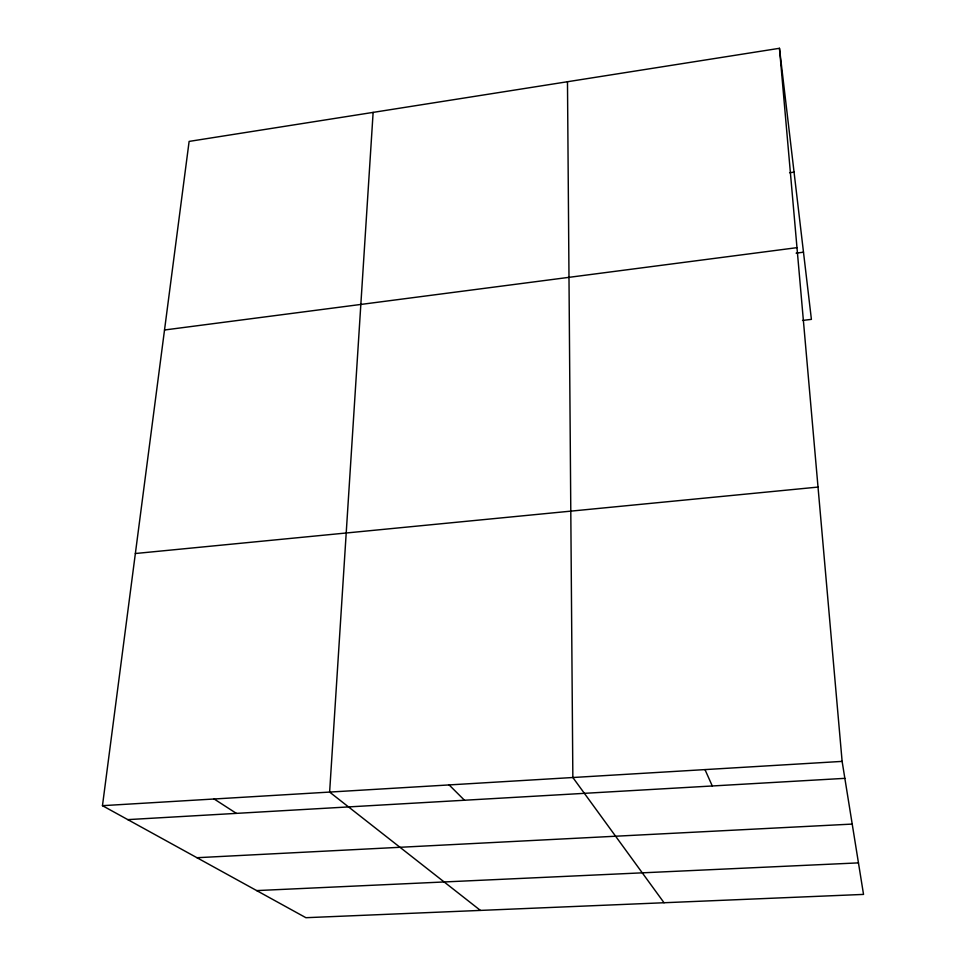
<?xml version="1.0" encoding="UTF-8"?>
<svg xmlns="http://www.w3.org/2000/svg" width="966" height="966" viewBox="0 0 966 966"><rect width="100%" height="100%" fill="white"/><g stroke="black" fill="none" stroke-linecap="round" stroke-linejoin="round"><path stroke-width="1.45" d="M373.13 112.394L329.623 792.084L480.416 910.407M779.465 48.3L842.123 761.389L863.532 894.407L305.908 917.7L102.468 805.68L189.119 141.41L779.465 48.3L811.404 319.372L802.553 320.446M789.584 172.733L794.052 172.105M164.522 329.998L796.974 247.658M796.117 253.152L803.483 252.198M135.361 553.518L818.021 487.081M102.468 805.68L842.123 761.389M127.79 819.627L844.852 778.342M196.967 857.711L852.217 824.083M256.666 890.592L858.46 862.88M214.138 798.991L236.368 813.372M449.118 784.923L464.477 800.246M664.04 902.739L572.85 777.509L567.477 81.736M704.987 769.6L712.28 785.974"/></g></svg>
